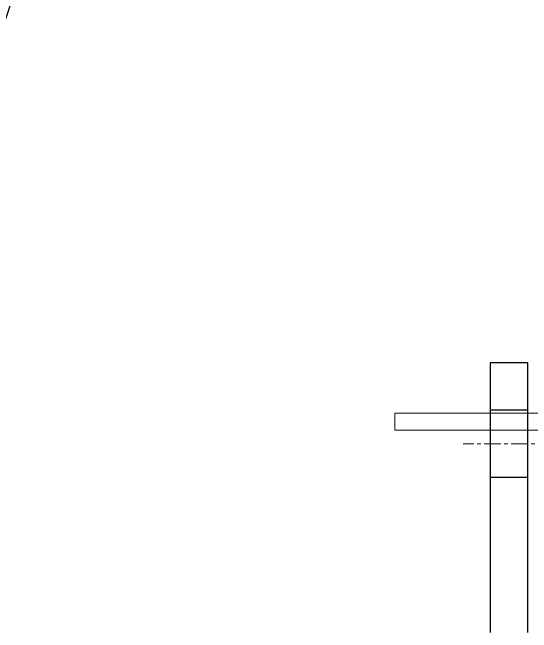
# Model space of a CAD drawing. Header units: millimetres. Extents: x -2122 to 22797, y 3569 to 89276.
# Drawn here: x 4963.9 to 5156.3, y 87179.6 to 87409.5 of the extents above; entities that cross this region are included whole.
import ezdxf
from ezdxf.enums import TextEntityAlignment as Align

# ---------------------------------------------------------------- set-up
doc = ezdxf.new("R2010")
doc.units = ezdxf.units.MM
doc.header["$LTSCALE"] = 20
doc.linetypes.add('CENTER', pattern=[2, 1.25, -0.25, 0.25, -0.25])
doc.linetypes.add('HIDDEN', pattern=[9.525, 6.35, -3.175])
doc.layers.add('IA-DIBUJO', color=3, linetype='Continuous', lineweight=30)
for name, color, linetype in [('IA-EJES', 4, 'CENTER'), ('IA-ESTRUCTURAS', 2, 'Continuous'), ('IA-SEGM', 1, 'HIDDEN'), ('IA-TEXT', 2, 'Continuous')]:
    doc.layers.add(name, color=color, linetype=linetype)
doc.styles.add('ING-AMB', font='romans.shx', dxfattribs={"width": 0.75, "oblique": 15})
doc.styles.add('SALVADOR', font='romans.shx', dxfattribs={"width": 0.75, "oblique": 15})
doc.dimstyles.new('ING-AMB 16', dxfattribs={"dimscale": 16, "dimtxt": 3, "dimasz": 2.5, "dimexe": 1, "dimexo": 1, "dimgap": 1, "dimtad": 1, "dimdec": 0, "dimzin": 0, "dimdsep": 46, "dimtxsty": 'ING-AMB', "dimcen": 0.1, "dimclrd": 7, "dimclre": 7, "dimclrt": 2, "dimadec": 0, "dimazin": 0, "dimtfac": 1, "dimtdec": 0, "dimtmove": 0, "dimatfit": 0, "dimfxl": 1.25, "dimtfill": 1, "dimtolj": 1, "dimtzin": 0, "dimarcsym": 1})

# ---------------------------------------------------------------- blocks, each defined once
blk = doc.blocks.new('EJE')
blk.add_circle((0, 6), 6)
at = {"style": 'SALVADOR', "oblique": 15, "width": 0.75}
blk.add_attdef('N', text='', height=5, dxfattribs=at).set_placement((0, 6), align=Align.MIDDLE)

msp = doc.modelspace()

# ---------------------------------------------------------------- linework, layer by layer
at = {"layer": 'IA-DIBUJO', "color": 3, "linetype": 'Continuous', "lineweight": 0, "extrusion": (0, 1, -2.22045e-16)}
for p, q in [((5105.59, 87260.93, 1283.42), (5165.48, 87260.93, 1283.42)), ((5105.59, 87254.58, 1283.42), (5105.59, 87260.93, 1283.42)), ((5163.17, 87254.58, 1283.42), (5105.59, 87254.58, 1283.42))]:
    msp.add_line(p, q, dxfattribs=at)
at = {"layer": 'IA-EJES', "lineweight": 15, "ltscale": 0.25}
msp.add_line((5164.92, 87249.58, 1283.42), (5130.92, 87249.58, 1283.42), dxfattribs=at)
at = {"layer": 'IA-ESTRUCTURAS', "color": 2, "elevation": 1283.42}
msp.add_lwpolyline([(5154.92, 87179.58), (5154.92, 87279.58), (5140.92, 87279.58), (5140.92, 87179.58)], dxfattribs=at)
at = {"layer": 'IA-SEGM', "ltscale": 0.25}
for p, q in [((5154.92, 87262.08, 1283.42), (5140.92, 87262.08, 1283.42)), ((5154.92, 87237.08, 1283.42), (5140.92, 87237.08, 1283.42))]:
    msp.add_line(p, q, dxfattribs=at)

# ---------------------------------------------------------------- block references
at = {"layer": 'IA-TEXT', "xscale": 20, "yscale": 20, "zscale": 20}
msp.add_blockref('EJE', (4848.81, 87329.03, 1283.42), dxfattribs=at)

# ---------------------------------------------------------------- leaders
at = {"layer": 'IA-TEXT'}
msp.add_leader([(5133.07, 87079.22, 1283.42), (4891.41, 87214.09, 1283.42), (4855.24, 87214.09, 1283.42)], dimstyle='ING-AMB 16', override={"dimgap": 1, "dimtad": 0}, dxfattribs=at)

doc.saveas('drawing.dxf')
